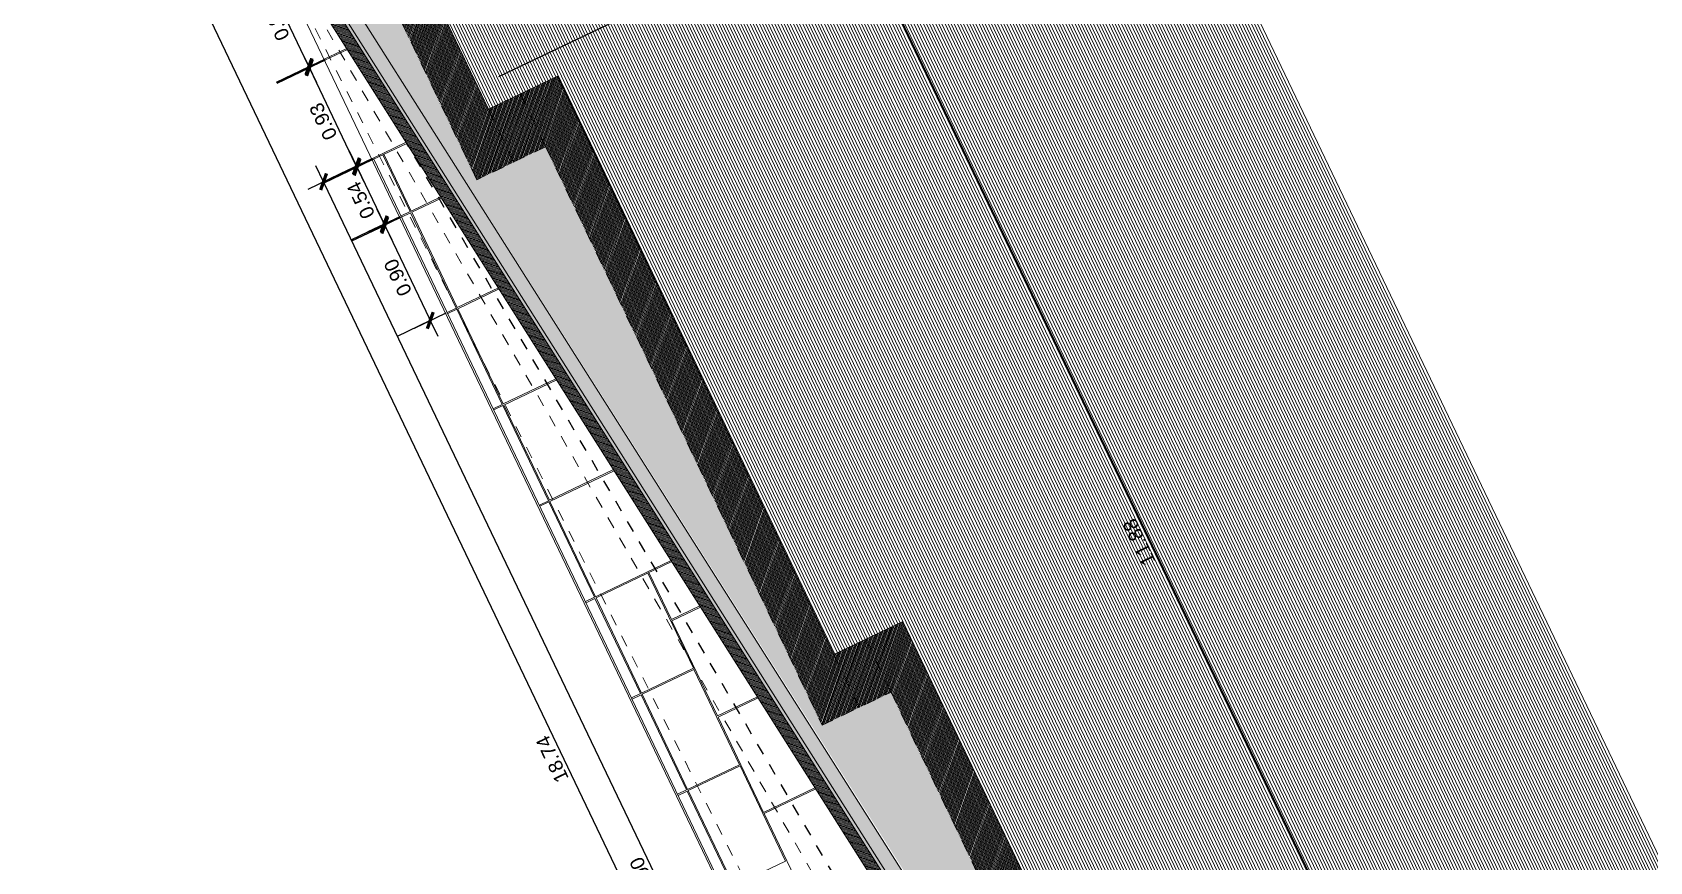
# Model space of a CAD drawing. Header units: metres. Extents: x 678805 to 1359287, y 2747329 to 5497370.
# Drawn here: x 679430.48 to 679444.28, y 2747429.85 to 2747436.92 of the extents above; entities that cross this region are included whole.
import ezdxf

# ---------------------------------------------------------------- set-up
doc = ezdxf.new("R2010")
doc.units = ezdxf.units.M
doc.linetypes.add('XREF_MON_WATERFEATURE$0$Dash_2_', pattern=[0.25, 0.125, -0.125])
doc.linetypes.add('XREF_MON_WATERFEATURE$0$TRAZOS2', pattern=[9.524999999999999, 6.35, -3.175])
for name, color, linetype, true_color in [('02-L-Waterfeatures 01', 7, 'Continuous', 0x4da6ff), ('XREF_MON_WATERFEATURE$0$01-TX-Dimensions_1-50', 7, 'Continuous', 0x3f5f7f), ('XREF_MON_WATERFEATURE$0$EIT_3 TR sorra', 7, 'Continuous', 0xd8ceb0)]:
    doc.layers.add(name, color=color, linetype=linetype, true_color=true_color)
for name, color, linetype, lineweight, true_color in [('XREF_MON_WATERFEATURE$0$02-L-projecció', 7, 'Continuous', 5, 0x636363), ('XREF_MON_WATERFEATURE$0$02-L-projecció 2', 7, 'Continuous', 5, 0x636363), ('XREF_MON_WATERFEATURE$0$3-TR D formigó', 7, 'Continuous', 5, 0x666666), ('XREF_MON_WATERFEATURE$0$3-TR tot_u', 7, 'Continuous', 5, 0x787878)]:
    doc.layers.add(name, color=color, linetype=linetype, lineweight=lineweight, true_color=true_color)
for name, color, linetype, lineweight in [('XREF_MON_WATERFEATURE$0$02-L-seccionat', 6, 'Continuous', 5), ('XREF_MON_WATERFEATURE$0$3-TR Formigó', 252, 'Continuous', 0), ('XREF_MON_WATERFEATURE$0$3-TR terra compactada', 45, 'Continuous', 0)]:
    doc.layers.add(name, color=color, linetype=linetype, lineweight=lineweight)
doc.layers.add('XREF_MON_WATERFEATURE$0$02-L-Water Level', color=140, linetype='Continuous')
doc.layers.add('XREF_MON_WATERFEATURE$0$COTAUX', color=7, linetype='Continuous')
doc.styles.add('XREF_MON_WATERFEATURE$0$Standard', font='arial.ttf')
doc.dimstyles.new('XREF_MON_WATERFEATURE$0$E50', dxfattribs={"dimscale": 0.03, "dimtxt": 4, "dimasz": 0.5, "dimexe": 0.1, "dimexo": 15, "dimgap": 1, "dimtad": 1, "dimzin": 0, "dimdsep": 46, "dimtxsty": 'XREF_MON_WATERFEATURE$0$Standard', "dimblk1": 'XREF_MON_WATERFEATURE$0$LINCOT200', "dimblk2": 'XREF_MON_WATERFEATURE$0$LINCOT200', "dimsah": 1, "dimcen": 0.1, "dimdle": 0.1, "dimclrt": 256, "dimadec": 0, "dimazin": 0, "dimtfac": 0.01538461538461539, "dimtofl": 0, "dimtmove": 0, "dimatfit": 3, "dimldrblk": 'XREF_MON_WATERFEATURE$0$LINCOT200', "dimfxl": 1, "dimtolj": 1, "dimtzin": 0, "dimarcsym": 0})

# ---------------------------------------------------------------- blocks, each defined once
blk = doc.blocks.new('XREF_MON_WATERFEATURE$0$View P1')
at = {"layer": 'XREF_MON_WATERFEATURE$0$3-TR D formigó'}
h = blk.add_hatch(dxfattribs=at)
h.set_pattern_fill('_USER', color=256, scale=0.007999999999999995, angle=45.0036907261, pattern_type=0)
h.set_pattern_definition([(45.0036907260999, (1.065019329544157, 7.281242575729266), (-0.005657218625845348, 0.00565648984966723), [])])
h.paths.add_polyline_path([(11.06988786999136, 6.066684098914266), (11.16988787101582, 6.066684098681435), (11.16988787194714, 5.175847615813836), (15.37871509697288, 5.611319712596014), (29.82757349871099, 7.331242577871308), (29.91329469112679, 7.332952586235479), (29.91329469066113, 7.240740440553054), (15.38976698648185, 5.511929299682379), (11.0698878695257, 5.064977574627846)])
at = {"layer": 'XREF_MON_WATERFEATURE$0$3-TR Formigó'}
h = blk.add_hatch(dxfattribs=at)
h.set_pattern_fill('ANSI31', color=256, scale=0.003, angle=90)
h.set_pattern_definition([(135, (0, -0.01999999978579581), (-0.006735192090801865, -0.006735192090801865), [])])
h.paths.add_polyline_path([(16.19224042538553, 4.958628713851795), (15.6922404258512, 4.958628713851795), (15.69224042491987, 4.736846192041412), (16.19224042538553, 4.736846191110089)])
h.paths.add_polyline_path([(21.6594404252246, 5.308628713479266), (21.15944042615592, 5.308628713944927), (15.69224042538553, 5.308628713479266), (15.6922404258512, 4.958628713851795), (16.19224042538553, 4.958628713851795), (21.65944042569026, 4.958628713386133)])
h.paths.add_polyline_path([(21.65944042569026, 5.609418003121391), (21.15944042662159, 5.60941800265573), (21.15944042615592, 5.308628713944927), (21.6594404252246, 5.308628713479266)])
h.paths.add_polyline_path([(27.12664042459801, 5.60941800265573), (27.12664042413235, 6.260207291925326), (29.92329468298703, 6.260207292158157), (29.92329468298703, 6.610207293415442), (26.62664042552933, 6.610207291785628), (26.62664042506367, 5.959417999954894), (21.1594404252246, 5.959418002748862), (21.15944042662159, 5.60941800265573), (21.65944042569026, 5.609418003121391)])
at = {"layer": 'XREF_MON_WATERFEATURE$0$3-TR terra compactada'}
h = blk.add_hatch(dxfattribs=at)
h.set_pattern_fill('LINE', color=256, scale=0.007499999999999999, angle=-115.5575462493456, style=0)
h.set_pattern_definition([(3.66378788500146e-05, (-26.97329562623054, -17.13623808929697), (-1.522694161038007e-08, 0.02381249999999513), [])])
h.paths.add_polyline_path([(34.41064929263666, 6.984919309616089e-10), (34.41064929263666, 7.090219076024368), (29.92329468252137, 7.011460061883554), (29.92329468298703, 6.260207292158157), (27.12664042413235, 6.260207292158157), (27.12664042413235, 5.60941800288856), (21.65944042569026, 5.609418003121391), (21.65944042569026, 4.958628713386133), (16.19224042538553, 4.958628713851795), (16.19224042538553, 4.386846190784127), (10.06946854665875, 4.386846198001876), (10.06946854665875, 4.736846192041412), (10.72050920827314, 4.736846190877259), (10.72050921013579, 5.583192354766652), (10.46590279601514, 5.583192354300991), (3.171591598540545, 3.266520275967196), (3.171591598540545, 2.633998685283586), (2.220548637211323, 2.633998685050756), (2.220548637211323, 3.232379126129672), (2.219900731928647, 3.162678002379835), (1.84559687320143, 3.162678002147004), (-1.396983861923218e-09, 3.198383478680626), (0, 0)])
at = {"layer": 'XREF_MON_WATERFEATURE$0$3-TR tot_u'}
h = blk.add_hatch(dxfattribs=at)
h.set_pattern_fill('AR-CONC', color=256, scale=0.0002499999999999999, angle=90.26570526807289)
h.set_pattern_definition([(140.2657052680729, (0, 0), (0.003773512051171043, 0.04556415653627494), [0.004762499999999985, -0.05238749999999987]), (85.26570526807289, (0, 0), (-0.04772283811344968, -0.009032263091240576), [0.003809999999999995, -0.04191014604249993]), (190.7171499680728, (0.0003144596703350544, 0.003797000972554088), (-0.04394932411475805, 0.03653189333389428), [0.004047502199999997, -0.04452256114999997]), (136.4499052680729, (-0.01269986154511571, -5.889520980417728e-05), (0.01019619245179767, 0.06781777343586562), [0.00714374999999999, -0.07858124999999985]), (186.9012628780729, (-0.01185018755495548, 0.005592581117525697), (-0.06213110139608617, 0.05906354090465796), [0.006071255784999998, -0.06678390203999997]), (81.44985643807294, (-0.01269986154511571, -5.889520980417728e-05), (-0.06213110139305461, 0.05906354090804056), [0.005714991767499997, -0.06286493297999995]), (111.2657052680729, (-0.009554344695061445, 0.006305760471150279), (0.02539024991714182, 0.0380217517896624), [0.004762499999999997, -0.05238749999999997]), (56.26570526807292, (-0.009554344695061445, 0.006305760471150279), (-0.04611814680896036, 0.01523680193371223), [0.003809999999999995, -0.04190999999999993]), (161.7171502680728, (-0.007438491098582745, 0.009474239777773619), (-0.02072789712909244, 0.05325855363775753), [0.004047502199999989, -0.0445224843999999]), (127.7657052680729, (0, 0), (-0.02114211319988085, 0.0006741133053303908), [0, -0.04140199999999992, 0, -0.04254499999999993, 0, -0.04206874999999993]), (97.76570526807282, (0, 0), (-0.02512234202616146, 0.01658859127308769), [0, -0.02425699999999996, 0, -0.04044949999999993, 0, -0.01603374999999997]), (57.76570526807287, (6.566988304257393e-05, -0.01416034786961973), (0.001274973128146501, 0.03390392593583378), [0, -0.01587499999999997, 0, -0.04952999999999993, 0, -0.06572249999999986]), (47.76570526807289, (9.511597454547882e-05, -0.02051027934066951), (-0.006528288533737195, 0.03700241884448602), [0, -0.02063749999999999, 0, -0.03289299999999998, 0, -0.04667249999999997])])
h.paths.add_polyline_path([(29.91328940121457, 7.091812344035134), (29.91328144446015, 7.212658569449559), (15.39284863416106, 5.484215829055756), (11.06957543129101, 5.037311527179554), (11.06953251361847, 4.916667651152238), (15.40611090371385, 5.364947333233431)])
h = blk.add_hatch(dxfattribs=at)
h.set_pattern_fill('AR-CONC', color=256, scale=0.0008, angle=90.26570526807289)
h.set_pattern_definition([(140.2657052680729, (0, -0.01999999978579581), (0.01207523856374733, 0.1458053009160799), [0.01523999999999997, -0.1676399999999996]), (85.26570526807289, (0, -0.01999999978579581), (-0.152713081963039, -0.02890324189196987), [0.01219199999999999, -0.1341124673359998]), (190.7171499680728, (0.001006267499178648, -0.007849597139284015), (-0.1406378371672258, 0.1169020586684618), [0.01295200704, -0.14247219568]), (136.4499052680729, (-0.04063956160098314, -0.02018846408464015), (0.03262781584575249, 0.21701687499477), [0.02285999999999997, -0.2514599999999996]), (186.9012628780729, (-0.03792059980332851, -0.002103740582242608), (-0.1988195244674759, 0.1890033308949055), [0.019428018512, -0.213708486528]), (81.44985643807294, (-0.04063956160098314, -0.02018846408464015), (-0.1988195244577748, 0.1890033309057298), [0.018287973656, -0.201167785536]), (111.2657052680729, (-0.03057390451431274, 0.0001784332562237978), (0.08124879973485388, 0.1216696057269197), [0.01524, -0.16764]), (56.26570526807292, (-0.03057390451431274, 0.0001784332562237978), (-0.1475780697886732, 0.04875776618787916), [0.01219199999999999, -0.1341119999999998]), (161.7171502680728, (-0.02380317077040672, 0.01031756703741848), (-0.06632927081309586, 0.1704273716408242), [0.01295200703999998, -0.1424719500799997]), (127.7657052680729, (0, -0.01999999978579581), (-0.06765476223961875, 0.002157162577057243), [0, -0.1324863999999998, 0, -0.1361439999999998, 0, -0.1346199999999998]), (97.76570526807282, (0, -0.01999999978579581), (-0.08039149448371669, 0.05308349207388066), [0, -0.07762239999999987, 0, -0.1294383999999998, 0, -0.05130799999999994]), (57.76570526807287, (0.0002101385034620762, -0.06531311268918216), (0.004079914010068811, 0.1084925629946682), [0, -0.05079999999999995, 0, -0.1584959999999998, 0, -0.2103119999999998]), (47.76570526807289, (0.0003043711185455322, -0.08563289395533502), (-0.02089052330795903, 0.1184077403023553), [0, -0.06603999999999999, 0, -0.1052576, 0, -0.149352])])
h.paths.add_polyline_path([(26.62664042552933, 5.959418002981693), (26.62664042506367, 6.610207291785628), (29.92329468205571, 6.610207293415442), (29.92329468205571, 6.991635184502229), (29.91329469159245, 6.991460061864927), (29.91328940121457, 7.091812344035134), (15.40611090231687, 5.344947333214805), (11.06953251361847, 4.916667651152238), (11.06946854433045, 4.736846191575751), (15.6922404258512, 4.736846193904057), (15.69224042538553, 5.308628713479266), (21.15944042615592, 5.308628713944927), (21.1594404252246, 5.959418002748862)])
at = {"layer": 'XREF_MON_WATERFEATURE$0$EIT_3 TR sorra'}
h = blk.add_hatch(dxfattribs=at)
h.set_pattern_fill('ANSI36', color=256, scale=0.001075000000000009, angle=0.6283595741102835, style=0, double=1)
h.set_pattern_definition([(45.62835957411023, (1.065019329544157, 7.281242575729266), (0.001737188201119409, 0.006656422095089366), [0.008532812500000039, -0.00170656250000001, 0, -0.00170656250000001])])
h.paths.add_polyline_path([(11.06989003578201, 5.064977798843756), (11.06956831598654, 5.03731079143472), (15.39284863416106, 5.484215829055756), (29.91328144446015, 7.212658569449559), (29.91329469066113, 7.240740440553054), (15.38976698648185, 5.511929299682379)])
at = {"layer": 'XREF_MON_WATERFEATURE$0$02-L-projecció', "linetype": 'XREF_MON_WATERFEATURE$0$TRAZOS2', "ltscale": 0.01, "flags": 128}
blk.add_lwpolyline([(10.27013304131106, 6.103990859119222), (12.14889832306653, 6.137579037575051), (15.37425452005118, 6.220831928076223), (30.03857161896303, 7.34083192772232)], dxfattribs=at)
at = {"layer": 'XREF_MON_WATERFEATURE$0$02-L-projecció'}
for points in [[(29.91328144446015, 7.212658569449559), (15.39284863416106, 5.484215829055756), (11.06886179745197, 5.03723775758408)], [(29.91328940121457, 7.091812344035134), (15.40611090371385, 5.364947333233431), (11.06952540017664, 4.916666915407404)]]:
    blk.add_lwpolyline(points, dxfattribs=at)
at = {"layer": 'XREF_MON_WATERFEATURE$0$02-L-projecció', "linetype": 'XREF_MON_WATERFEATURE$0$TRAZOS2', "ltscale": 0.01}
for points in [[(26.62664042506367, 5.959418002748862), (26.62664042506367, 6.610207291785628), (29.92329468298703, 6.610207293415442)], [(27.12664042413235, 6.26020729355514), (26.62664042506367, 6.260207293089479)], [(26.62664042506367, 5.959418004145846), (21.1594404252246, 5.959418002748862), (21.15944042615592, 5.308628713944927), (15.69224042538553, 5.308628713479266), (15.69224042491987, 4.736846192041412)], [(26.62664042459801, 5.959418004378676), (27.12664042366669, 5.959418003680184)], [(21.65944042569026, 5.609418003121391), (21.15944042662159, 5.60941800265573)], [(21.15944042615592, 5.308628713944927), (21.6594404252246, 5.308628713479266)], [(21.65944042569026, 4.958628713386133), (21.15944042569026, 4.958628713386133)]]:
    blk.add_lwpolyline(points, dxfattribs=at)
at = {"layer": 'XREF_MON_WATERFEATURE$0$02-L-projecció 2'}
for points in [[(11.06984042655677, 7.341138346353546), (29.91329469066113, 7.341242576949298)], [(13.86983959376812, 7.32615647953935), (27.16390963364393, 7.326242576120421)], [(21.14824042562395, 7.241242577088997), (21.14824042562395, 7.326242576586083)], [(21.15944042615592, 7.241242577088997), (21.15944042569026, 7.326242576586083)], [(22.05944042745978, 7.241242576623335), (22.05944042699412, 7.326242576586083)], [(22.07064042566344, 7.241242576856166), (22.07064042519778, 7.326242576586083)], [(22.97064042557031, 7.241242577088997), (22.97064042696729, 7.326242577051744)], [(22.98184042563662, 7.241242577088997), (22.98184042563662, 7.326242576586083)], [(23.88184042647481, 7.241242576623335), (23.88184042600915, 7.326242576586083)], [(23.8930404256098, 7.241242577088997), (23.89304042607546, 7.326242576586083)], [(24.79304042691365, 7.241242577554658), (24.79304042598233, 7.326242576586083)], [(24.80424042604864, 7.241242576623335), (24.80424042604864, 7.326242576586083)], [(25.7042404259555, 7.241242577088997), (25.70424042548984, 7.326242576586083)], [(25.71544042648748, 7.241242577554658), (25.71544042602181, 7.326242576120421)], [(26.61544042546302, 7.241242576623335), (26.61544042592868, 7.326242576120421)], [(26.62664042599499, 7.241242576623335), (26.62664042785764, 7.326242577517405)], [(27.16390963364393, 7.341242577182129), (27.16390963317826, 7.014172795927152)], [(27.17510963231325, 7.01550598978065), (27.17510963231325, 7.341242577182129)], [(28.115109635517, 7.127399085788056), (28.11510963412002, 7.341242572991177), (28.10510963434353, 7.341242573456839), (28.10510963527486, 7.12620873353444)], [(20.24824042571709, 7.241242576157674), (21.14824042655528, 7.241242576623335)], [(20.24824042618275, 6.741242577554658), (20.24824042618275, 7.231242577312514)], [(20.24824042571709, 7.231242576381192), (21.14824042795226, 7.231242576846853)], [(21.14824042608961, 6.741242578951642), (21.1482404274866, 7.231242577778175)], [(21.15944042569026, 7.241242576157674), (22.05944042559713, 7.241242576623335)], [(21.1594404252246, 6.741242577088997), (21.15944042569026, 7.231242576846853)], [(21.1594404252246, 7.231242576381192), (22.05944042699412, 7.231242576381192)], [(22.05944042559713, 6.741242577088997), (22.05944042559713, 7.231242577312514)], [(22.07064042566344, 7.241242576623335), (22.97064042696729, 7.241242576157674)], [(22.07064042519778, 6.741242577554658), (22.07064042566344, 7.231242576846853)], [(22.07064042566344, 7.231242576381192), (22.97064042650163, 7.2312425756827)], [(22.97064042557031, 6.515026123961434), (22.97064042696729, 7.231242576846853)], [(22.98184042517096, 7.241242576623335), (23.88184042600915, 7.241242575692013)], [(22.9818404270336, 6.516359317582101), (22.98184042610228, 7.231242577312514)], [(22.98184042563662, 7.231242576381192), (23.88184042600915, 7.23124257591553)], [(23.88184042694047, 6.623491005273536), (23.88184042554349, 7.231242576846853)], [(23.8930404256098, 7.241242575924844), (24.79304042598233, 7.241242575924844)], [(23.89304042607546, 6.624824199127033), (23.8930404256098, 7.231242576846853)], [(23.8930404256098, 7.23124257591553), (24.79304042598233, 7.231242576381192)], [(24.79304042644799, 6.731955887051299), (24.79304042598233, 7.231242576846853)], [(24.80424042697996, 7.241242577088997), (25.7042404259555, 7.241242575692013)], [(24.80424042558298, 6.733289080671966), (24.80424042604864, 7.231242576614022)], [(24.80424042604864, 7.23124257591553), (25.7042404259555, 7.231242575449869)], [(25.7042404259555, 6.84042076789774), (25.7042404259555, 7.231242576846853)], [(25.71544042788446, 7.241242575692013), (26.61544042546302, 7.241242575692013)], [(25.71544042602181, 6.841753962216899), (25.71544042648748, 7.231242577312514)], [(25.71544042695314, 7.23124257591553), (26.61544042639434, 7.231242575449869)], [(26.61544042592868, 6.948885649675503), (26.61544042592868, 7.231242576846853)], [(26.62664042599499, 7.241242575692013), (27.16390963410959, 7.241242575692013)], [(26.62664042646065, 6.950218843994662), (26.62664042785764, 7.231242576846853)], [(26.62664042599499, 7.231242575449869), (27.16390963364393, 7.231242575449869)], [(19.79264042526484, 6.731242576381192), (20.69264042656869, 6.731242576148361)], [(20.24824042571709, 6.741242576157674), (21.1482404274866, 6.741242576856166)], [(20.69264042656869, 6.243863919517025), (20.69264042563736, 6.731242577778175)], [(20.70384042523801, 6.731242576846853), (21.60384042561054, 6.731242576148361)], [(20.70384042616934, 6.245197113836184), (20.70384042523801, 6.731242578243837)], [(21.1594404252246, 6.741242575692013), (22.05944042652845, 6.741242576157674)], [(21.6038404260762, 6.352328800829127), (21.60384042654186, 6.731242577778175)], [(21.61504042521119, 6.731242576381192), (22.51504042604938, 6.731242576846853)], [(21.61504042567685, 6.353661995148286), (21.61504042521119, 6.731242577778175)], [(22.07064042566344, 6.741242576157674), (22.97064042557031, 6.741242576157674)], [(22.51504042511806, 6.460793682606891), (22.51504042651504, 6.731242577778175)], [(22.52624042565003, 6.73124257591553), (22.97064042557031, 6.73124257591553)], [(22.52624042565003, 6.46212687692605), (22.52624042565003, 6.731242577312514)]]:
    blk.add_lwpolyline(points, dxfattribs=at)
at = {"layer": 'XREF_MON_WATERFEATURE$0$02-L-projecció 2', "linetype": 'XREF_MON_WATERFEATURE$0$TRAZOS2', "ltscale": 0.01}
blk.add_lwpolyline([(11.1698704645969, 6.534318688092753), (11.61999126058072, 6.538218674482778), (11.61995441839099, 6.677146107656881), (12.06999102095142, 6.681045311735943), (12.06995417829603, 6.819972802186385), (12.52129834750667, 6.824270641198382), (12.5199626320973, 6.962750524980947), (13.48763865791261, 6.978327420307323), (29.91329469159245, 7.331263793399557)], dxfattribs=at)
at = {"layer": 'XREF_MON_WATERFEATURE$0$02-L-seccionat'}
blk.add_lwpolyline([(11.06988786999136, 6.066684098914266), (11.16988787101582, 6.066684098681435), (11.16988787194714, 5.175847615813836), (15.37871509697288, 5.611319712596014), (29.82757349871099, 7.331242577871308), (29.91329469112679, 7.332952586235479), (29.91329469066113, 7.240740440553054), (15.38976698648185, 5.511929299682379), (11.0698878695257, 5.064977574627846)], close=True, dxfattribs=at)
for points in [[(29.92329468298703, 6.260207292158157), (27.12664042413235, 6.26020729355514), (27.12664042413235, 5.609418003121391)], [(27.12664042413235, 5.60941800288856), (21.65944042569026, 5.609418003121391), (21.65944042569026, 4.958628713386133), (16.19224042538553, 4.958628713851795), (16.19224042538553, 4.386846190784127)]]:
    blk.add_lwpolyline(points, dxfattribs=at)
at = {"layer": 'XREF_MON_WATERFEATURE$0$02-L-Water Level', "linetype": 'XREF_MON_WATERFEATURE$0$Dash_2_', "ltscale": 0.35, "flags": 128}
blk.add_lwpolyline([(11.16962469124701, 6.073784104082733), (15.75122801279, 6.073798722090678), (27.16390963317826, 7.014172795927152)], dxfattribs=at)
blk = doc.blocks.new('XREF_MON_WATERFEATURE$0$LINCOT200')
for p, q in [((0, -9.999961704014428), (0, 10.00003829598555)), ((3.694822225952521e-13, 3.829598557558711e-05), (10.00000000000051, 3.829598557558711e-05))]:
    blk.add_line(p, q)
at = {"const_width": 1.875}
blk.add_lwpolyline([(3.535533801624467, -3.535495714255788), (-3.535533950636761, 3.535572157214077)], dxfattribs=at)
at = {"layer": 'XREF_MON_WATERFEATURE$0$COTAUX'}
blk.add_line((0, 0), (-1.249999999999915, 0), dxfattribs=at)
blk = doc.blocks.new('*D681')
at = {"layer": 'DEFPOINTS', "color": 0, "transparency": 16777216}
for p in [(679432.1979076213, 2747438.314674756), (679431.5403184532, 2747438.000209183), (679440.2841709381, 2747421.405227002)]:
    blk.add_point(p, dxfattribs=at)
at = {"layer": 'XREF_MON_WATERFEATURE$0$01-TX-Dimensions_1-50', "color": 0, "lineweight": -2, "transparency": 16777216}
for p, q in [((679431.7919391491, 2747438.120536662), (679431.5376119965, 2747437.99891493)), ((679439.6201104983, 2747421.104293711), (679431.5467897231, 2747437.986676901)), ((679439.878202466, 2747421.211088908), (679439.6238753115, 2747421.089467175))]:
    blk.add_line(p, q, dxfattribs=at)
at = {"layer": 'XREF_MON_WATERFEATURE$0$01-TX-Dimensions_1-50', "color": 0, "lineweight": -2, "transparency": 16777216, "xscale": 0.015, "yscale": 0.015, "zscale": 0.015}
for p, rotation in [((679431.5403184532, 2747438.000209183), 115.5575828872426), ((679439.6265817682, 2747421.090761429), 295.5575828872426)]:
    blk.add_blockref('XREF_MON_WATERFEATURE$0$LINCOT200', p, dxfattribs=dict(at, rotation=rotation))
at = {"layer": 'XREF_MON_WATERFEATURE$0$01-TX-Dimensions_1-50', "transparency": 16777216, "insert": (679434.9186975202, 2747430.724015738), "char_height": 0.12, "attachment_point": 5, "rotation": 115.55758288724267, "style": 'XREF_MON_WATERFEATURE$0$Standard'}
blk.add_mtext('\\A1;18.74', dxfattribs=at)
blk = doc.blocks.new('*D682')
at = {"layer": 'DEFPOINTS', "color": 0, "transparency": 16777216}
for p in [(679433.3927421921, 2747435.850886461), (679440.2934827716, 2747421.42076524), (679439.8686458867, 2747421.217604086)]:
    blk.add_point(p, dxfattribs=at)
at = {"layer": 'XREF_MON_WATERFEATURE$0$01-TX-Dimensions_1-50', "color": 0, "lineweight": -2, "transparency": 16777216}
for p, q in [((679432.98677372, 2747435.656748367), (679432.9652928244, 2747435.646475992)), ((679432.9744705508, 2747435.634237964), (679439.8621746168, 2747421.231136368)), ((679439.8875142995, 2747421.226627145), (679439.8659394302, 2747421.216309831))]:
    blk.add_line(p, q, dxfattribs=at)
at = {"layer": 'XREF_MON_WATERFEATURE$0$01-TX-Dimensions_1-50', "color": 0, "lineweight": -2, "transparency": 16777216, "xscale": 0.015, "yscale": 0.015, "zscale": 0.015}
for p, rotation in [((679432.9679992809, 2747435.647770246), 115.5575828872426), ((679439.8686458867, 2747421.217604086), 295.5575828872426)]:
    blk.add_blockref('XREF_MON_WATERFEATURE$0$LINCOT200', p, dxfattribs=dict(at, rotation=rotation))
at = {"layer": 'XREF_MON_WATERFEATURE$0$01-TX-Dimensions_1-50', "transparency": 16777216, "insert": (679435.7171129363, 2747429.687454133), "char_height": 0.12, "attachment_point": 5, "rotation": 115.55758288724267, "style": 'XREF_MON_WATERFEATURE$0$Standard'}
blk.add_mtext('\\A1;16.00', dxfattribs=at)
blk = doc.blocks.new('*D691')
at = {"layer": 'DEFPOINTS', "color": 0, "transparency": 16777216}
for p in [(679437.4450987389, 2747437.971345311), (679434.057020559, 2747436.351133185), (679439.7414346666, 2747425.900666543)]:
    blk.add_point(p, dxfattribs=at)
at = {"layer": 'XREF_MON_WATERFEATURE$0$01-TX-Dimensions_1-50', "color": 0, "lineweight": -2, "transparency": 16777216}
for p, q in [((679434.4629890311, 2747436.545271279), (679437.4478051953, 2747437.972639565)), ((679442.5639894475, 2747427.267066754), (679437.4515700086, 2747437.957813028)), ((679440.1474031385, 2747426.094804637), (679442.5731671739, 2747427.254828726))]:
    blk.add_line(p, q, dxfattribs=at)
at = {"layer": 'XREF_MON_WATERFEATURE$0$01-TX-Dimensions_1-50', "color": 0, "lineweight": -2, "transparency": 16777216, "xscale": 0.015, "yscale": 0.015, "zscale": 0.015}
for p, rotation in [((679437.4450987389, 2747437.971345311), 115.5575828872426), ((679442.5704607174, 2747427.253534472), 295.5575828872426)]:
    blk.add_blockref('XREF_MON_WATERFEATURE$0$LINCOT200', p, dxfattribs=dict(at, rotation=rotation))
at = {"layer": 'XREF_MON_WATERFEATURE$0$01-TX-Dimensions_1-50', "transparency": 16777216, "insert": (679439.9254414208, 2747432.573064907), "char_height": 0.12, "attachment_point": 5, "rotation": 115.55758288724267, "style": 'XREF_MON_WATERFEATURE$0$Standard'}
blk.add_mtext('\\A1;11.88', dxfattribs=at)
blk = doc.blocks.new('*D680')
at = {"layer": 'DEFPOINTS', "color": 0, "transparency": 16777216}
for p in [(679436.334864852, 2747440.292991437), (679432.495428381, 2747438.456935362), (679434.057020559, 2747436.351133185)]:
    blk.add_point(p, dxfattribs=at)
at = {"layer": 'XREF_MON_WATERFEATURE$0$01-TX-Dimensions_1-50', "color": 0, "lineweight": -2, "transparency": 16777216}
for p, q in [((679432.9013968532, 2747438.651073456), (679436.3375713085, 2747440.294285691)), ((679437.438627469, 2747437.984877593), (679436.3413361219, 2747440.279459155)), ((679434.4629890311, 2747436.545271279), (679437.4478051953, 2747437.972639565))]:
    blk.add_line(p, q, dxfattribs=at)
at = {"layer": 'XREF_MON_WATERFEATURE$0$01-TX-Dimensions_1-50', "color": 0, "lineweight": -2, "transparency": 16777216, "xscale": 0.015, "yscale": 0.015, "zscale": 0.015}
for p, rotation in [((679436.334864852, 2747440.292991437), 115.5575828872426), ((679437.4450987389, 2747437.971345311), 295.5575828872426)]:
    blk.add_blockref('XREF_MON_WATERFEATURE$0$LINCOT200', p, dxfattribs=dict(at, rotation=rotation))
at = {"layer": 'XREF_MON_WATERFEATURE$0$01-TX-Dimensions_1-50', "transparency": 16777216, "insert": (679436.8076434882, 2747439.09279339), "char_height": 0.12, "attachment_point": 5, "rotation": 115.55758288724267, "style": 'XREF_MON_WATERFEATURE$0$Standard'}
blk.add_mtext('\\A1;2.57', dxfattribs=at)
blk = doc.blocks.new('*D717')
at = {"layer": 'DEFPOINTS', "color": 0, "transparency": 16777216}
for p in [(679433.3844023506, 2747435.834483964), (679433.484987578, 2747435.287197764), (679433.6157231502, 2747435.349562164)]:
    blk.add_point(p, dxfattribs=at)
at = {"layer": 'XREF_MON_WATERFEATURE$0$01-TX-Dimensions_1-50', "color": 0, "lineweight": -2, "transparency": 16777216}
for p, q in [((679432.9782470983, 2747435.640736936), (679433.2509590768, 2747435.770827917)), ((679433.2601250128, 2747435.758581055), (679433.4785293437, 2747435.300736273)), ((679433.2095678978, 2747435.155815136), (679433.4822798764, 2747435.285906117))]:
    blk.add_line(p, q, dxfattribs=at)
at = {"layer": 'XREF_MON_WATERFEATURE$0$01-TX-Dimensions_1-50', "color": 0, "lineweight": -2, "transparency": 16777216, "xscale": 0.015, "yscale": 0.015, "zscale": 0.015}
for p, rotation in [((679433.2536667784, 2747435.772119564), 115.5024030585881), ((679433.484987578, 2747435.287197764), 295.5024030585881)]:
    blk.add_blockref('XREF_MON_WATERFEATURE$0$LINCOT200', p, dxfattribs=dict(at, rotation=rotation))
at = {"layer": 'XREF_MON_WATERFEATURE$0$01-TX-Dimensions_1-50', "transparency": 16777216, "insert": (679433.2869509878, 2747435.490362996), "char_height": 0.12, "attachment_point": 5, "rotation": 115.50240305858811, "style": 'XREF_MON_WATERFEATURE$0$Standard'}
blk.add_mtext('\\A1;0.54', dxfattribs=at)
blk = doc.blocks.new('*D718')
at = {"layer": 'DEFPOINTS', "color": 0, "transparency": 16777216}
for p in [(679433.6161107359, 2747435.337332755), (679433.8781464989, 2747434.465026404), (679434.0043869244, 2747434.525395811)]:
    blk.add_point(p, dxfattribs=at)
at = {"layer": 'XREF_MON_WATERFEATURE$0$01-TX-Dimensions_1-50', "color": 0, "lineweight": -2, "transparency": 16777216}
for p, q in [((679433.2101422638, 2747435.143194661), (679433.4871638537, 2747435.275669094)), ((679433.4963415803, 2747435.263431066), (679433.871675229, 2747434.478558687)), ((679433.5984184523, 2747434.331257716), (679433.8754400422, 2747434.46373215))]:
    blk.add_line(p, q, dxfattribs=at)
at = {"layer": 'XREF_MON_WATERFEATURE$0$01-TX-Dimensions_1-50', "color": 0, "lineweight": -2, "transparency": 16777216, "xscale": 0.015, "yscale": 0.015, "zscale": 0.015}
for p, rotation in [((679433.4898703104, 2747435.276963349), 115.5575828797849), ((679433.8781464989, 2747434.465026404), 295.5575828797849)]:
    blk.add_blockref('XREF_MON_WATERFEATURE$0$LINCOT200', p, dxfattribs=dict(at, rotation=rotation))
at = {"layer": 'XREF_MON_WATERFEATURE$0$01-TX-Dimensions_1-50', "transparency": 16777216, "insert": (679433.601670097, 2747434.831619892), "char_height": 0.12, "attachment_point": 5, "rotation": 115.55758287978493, "style": 'XREF_MON_WATERFEATURE$0$Standard'}
blk.add_mtext('\\A1;0.90', dxfattribs=at)
blk = doc.blocks.new('*D719')
at = {"layer": 'DEFPOINTS', "color": 0, "transparency": 16777216}
for p in [(679432.9783517444, 2747436.683589579), (679432.847461656, 2747436.621067656), (679433.3792000029, 2747435.844410904)]:
    blk.add_point(p, dxfattribs=at)
at = {"layer": 'XREF_MON_WATERFEATURE$0$01-TX-Dimensions_1-50', "color": 0, "lineweight": -2, "transparency": 16777216}
for p, q in [((679432.572297588, 2747436.489630763), (679432.8447546281, 2747436.619774597)), ((679433.2418446206, 2747435.795424121), (679432.8539269498, 2747436.607532517)), ((679432.9731458465, 2747435.650452089), (679433.2456028867, 2747435.780595923))]:
    blk.add_line(p, q, dxfattribs=at)
at = {"layer": 'XREF_MON_WATERFEATURE$0$01-TX-Dimensions_1-50', "color": 0, "lineweight": -2, "transparency": 16777216, "xscale": 0.015, "yscale": 0.015, "zscale": 0.015}
for p, rotation in [((679432.847461656, 2747436.621067656), 115.5322832723747), ((679433.2483099145, 2747435.781888982), 295.5322832723746)]:
    blk.add_blockref('XREF_MON_WATERFEATURE$0$LINCOT200', p, dxfattribs=dict(at, rotation=rotation))
at = {"layer": 'XREF_MON_WATERFEATURE$0$01-TX-Dimensions_1-50', "transparency": 16777216, "insert": (679432.9654931687, 2747436.162122055), "char_height": 0.12, "attachment_point": 5, "rotation": 115.53228327237464, "style": 'XREF_MON_WATERFEATURE$0$Standard'}
blk.add_mtext('\\A1;0.93', dxfattribs=at)
blk = doc.blocks.new('*D720')
at = {"layer": 'DEFPOINTS', "color": 0, "transparency": 16777216}
for p in [(679432.5728188343, 2747437.531612609), (679432.4419447382, 2747437.469098325), (679432.9736670932, 2747436.692433937)]:
    blk.add_point(p, dxfattribs=at)
at = {"layer": 'XREF_MON_WATERFEATURE$0$01-TX-Dimensions_1-50', "color": 0, "lineweight": -2, "transparency": 16777216}
for p, q in [((679432.1667646782, 2747437.337653793), (679432.4392377103, 2747437.467805266)), ((679432.8363277031, 2747436.643454792), (679432.4484100321, 2747437.455563187)), ((679432.5676129371, 2747436.498475121), (679432.8400859692, 2747436.628626594))]:
    blk.add_line(p, q, dxfattribs=at)
at = {"layer": 'XREF_MON_WATERFEATURE$0$01-TX-Dimensions_1-50', "color": 0, "lineweight": -2, "transparency": 16777216, "xscale": 0.015, "yscale": 0.015, "zscale": 0.015}
for p, rotation in [((679432.4419447382, 2747437.469098325), 115.5322833418294), ((679432.842792997, 2747436.629919653), 295.5322833418294)]:
    blk.add_blockref('XREF_MON_WATERFEATURE$0$LINCOT200', p, dxfattribs=dict(at, rotation=rotation))
at = {"layer": 'XREF_MON_WATERFEATURE$0$01-TX-Dimensions_1-50', "transparency": 16777216, "insert": (679432.5599762512, 2747437.010152726), "char_height": 0.12, "attachment_point": 5, "rotation": 115.53228334182941, "style": 'XREF_MON_WATERFEATURE$0$Standard'}
blk.add_mtext('\\A1;0.93', dxfattribs=at)
blk = doc.blocks.new('XREF_MON_WATERFEATURE')
at = {"rotation": 115.5575828872244}
blk.add_blockref('XREF_MON_WATERFEATURE$0$View P1', (679451.7259588618, 2747414.495475429), dxfattribs=at)
at = {"layer": 'XREF_MON_WATERFEATURE$0$01-TX-Dimensions_1-50'}
for base, p1, p2, picture, middle in [((679436.334864852, 2747440.292991437), (679434.0570205591, 2747436.351133185), (679432.4954283809, 2747438.456935361), '*D680', (679436.8076434879, 2747439.09279339)), ((679437.4450987389, 2747437.971345311), (679439.7414346662, 2747425.900666542), (679434.0570205591, 2747436.351133185), '*D691', (679439.9254414205, 2747432.573064907))]:
    dim = blk.add_linear_dim(base=base, p1=p1, p2=p2, angle=115.5575828872428, dimstyle='XREF_MON_WATERFEATURE$0$E50', dxfattribs=at)
    dim.commit()
    dim.dimension.update_dxf_attribs({"geometry": picture, "text_midpoint": middle})
for base, p1, p2, picture, middle in [((679431.5403184532, 2747438.000209183), (679440.284170938, 2747421.405227002), (679432.1979076213, 2747438.314674756), '*D681', (679435.0010358277, 2747430.763390723)), ((679439.8686458867, 2747421.217604086), (679433.3927421921, 2747435.850886461), (679440.2934827716, 2747421.420765239), '*D682', (679435.7994512438, 2747429.726829118))]:
    dim = blk.add_linear_dim(base=base, p1=p1, p2=p2, angle=115.5575828872428, dimstyle='XREF_MON_WATERFEATURE$0$E50', dxfattribs=at)
    dim.commit()
    dim.dimension.update_dxf_attribs({"geometry": picture, "text_midpoint": middle, "dimtype": 128})
for p1, p2, distance, picture, middle in [((679432.9736670934, 2747436.692433937), (679432.5728188345, 2747437.531612609), 0.145038149485755, '*D720', (679432.5599762512, 2747437.010152726)), ((679433.3792000026, 2747435.844410905), (679432.9783517442, 2747436.683589579), 0.1450558721562343, '*D719', (679432.9654931687, 2747436.162122055)), ((679433.6161107358, 2747435.337332754), (679434.0043869243, 2747434.52539581), -0.1399325202661362, '*D718', (679433.601670097, 2747434.831619892))]:
    dim = blk.add_aligned_dim(p1=p1, p2=p2, distance=distance, dimstyle='XREF_MON_WATERFEATURE$0$E50', override={"dimtad": 4}, dxfattribs=at)
    dim.commit()
    dim.dimension.update_dxf_attribs({"geometry": picture, "text_midpoint": middle})
dim = blk.add_linear_dim(base=(679433.484987578, 2747435.287197764), p1=(679433.3844023505, 2747435.834483963), p2=(679433.61572315, 2747435.349562164), angle=295.5024030799689, dimstyle='XREF_MON_WATERFEATURE$0$E50', override={"dimtad": 4}, dxfattribs=at)
dim.commit()
dim.dimension.update_dxf_attribs({"geometry": '*D717', "text_midpoint": (679433.3693271782, 2747435.529658664), "dimtype": 129})

msp = doc.modelspace()

# ---------------------------------------------------------------- block references
at = {"layer": '02-L-Waterfeatures 01', "color": 18, "true_color": 0x000000}
msp.add_blockref('XREF_MON_WATERFEATURE', (0, 0), dxfattribs=at)

doc.saveas('drawing.dxf')
